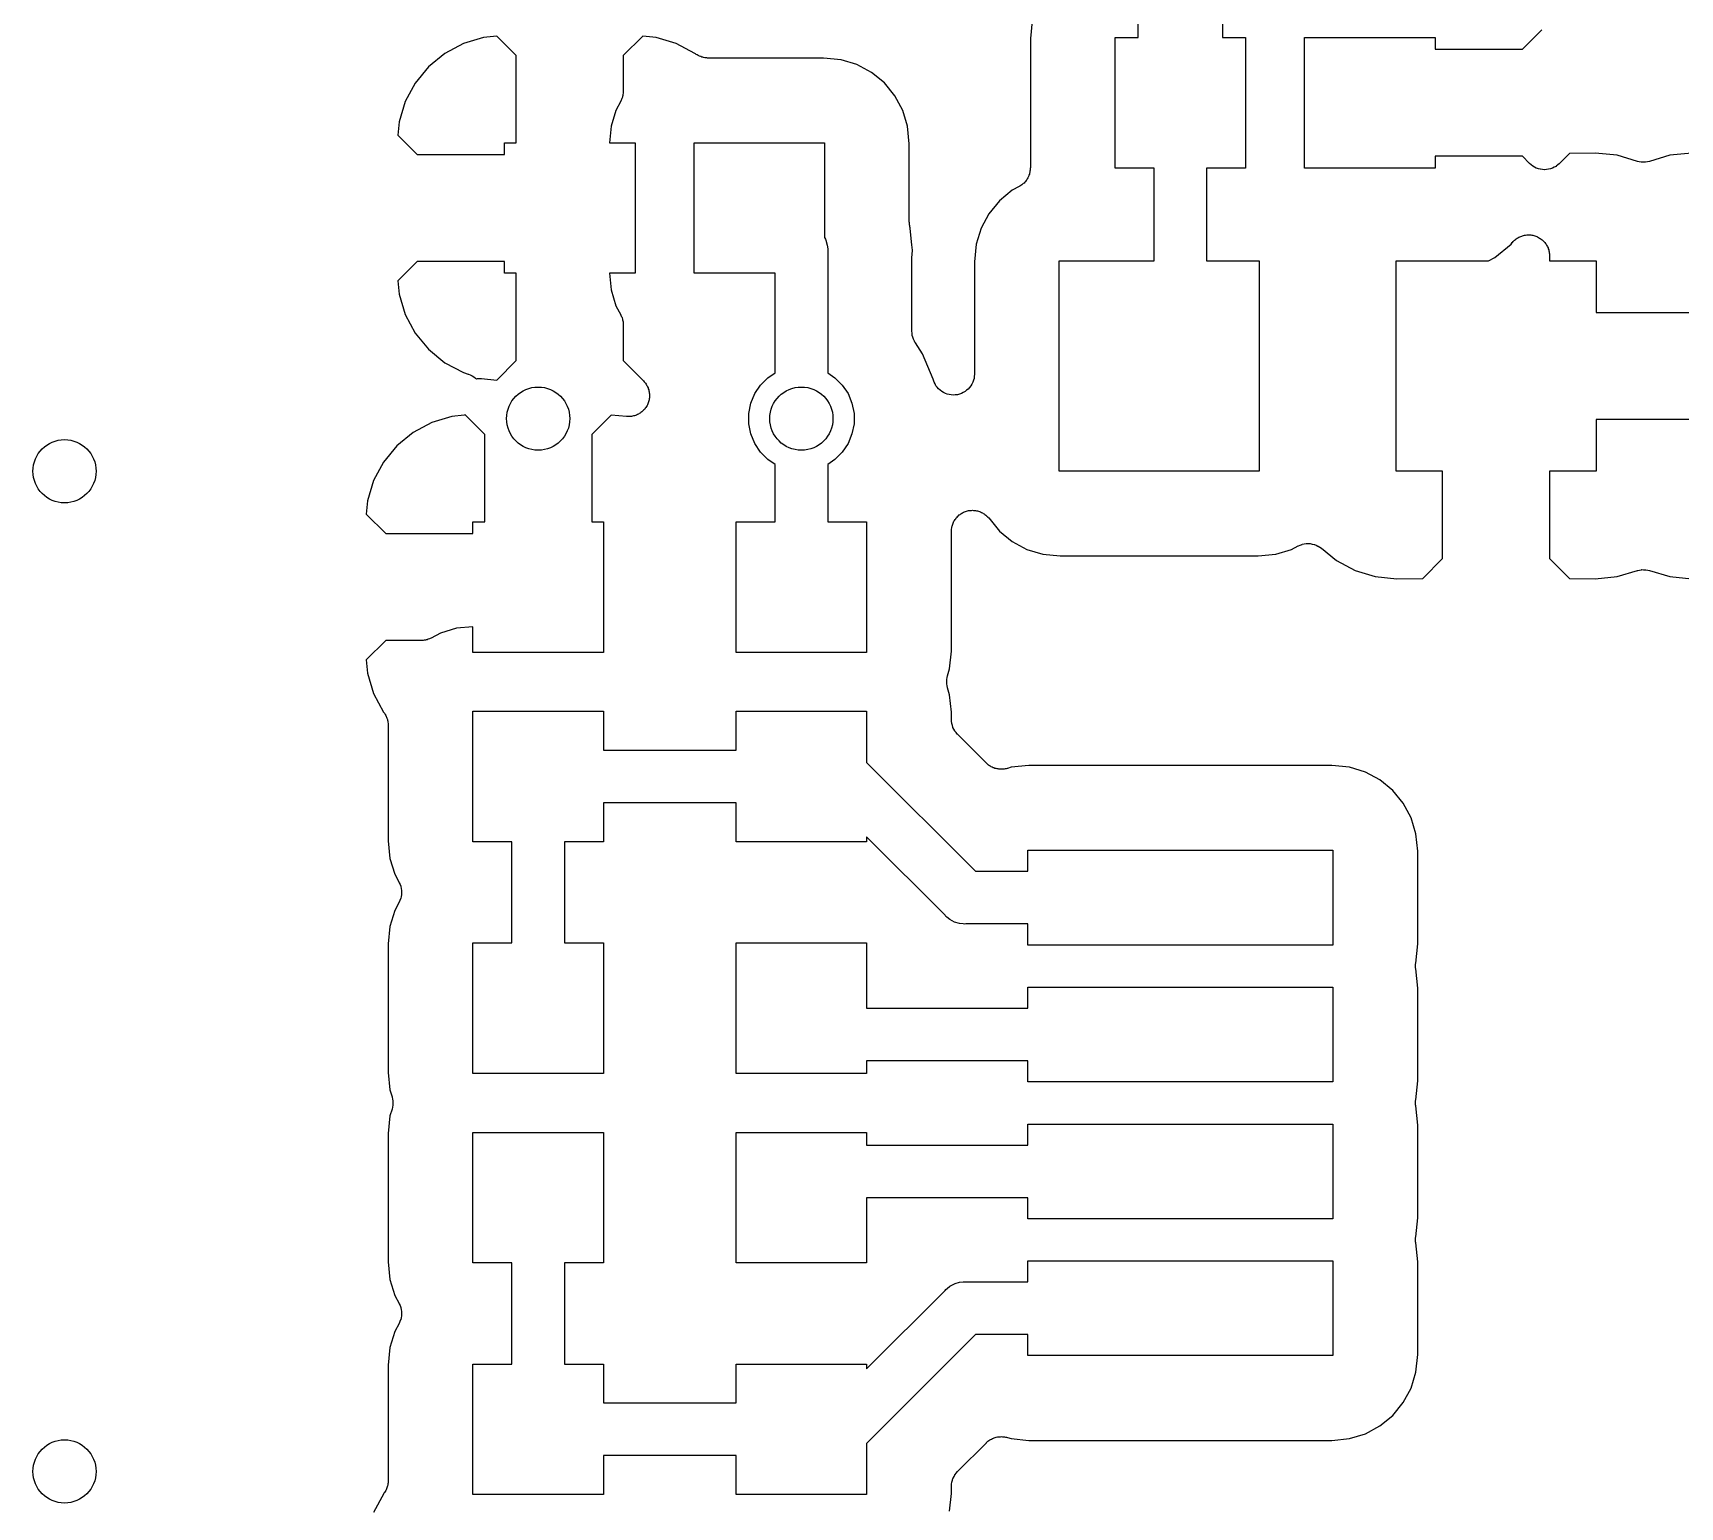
# Model space of a CAD drawing. Extents: x 4.8 to 7.88, y -6.14 to -3.94.
# Drawn here: x 5.7815 to 6.0895, y -5.8137 to -5.5381 of the extents above; entities that cross this region are included whole.
import ezdxf

# ---------------------------------------------------------------- set-up
doc = ezdxf.new("R2010")
doc.units = 0
doc.header["$MEASUREMENT"] = 0
doc.layers.add('BLACK', color=7, linetype='CONTINUOUS')

msp = doc.modelspace()

# ---------------------------------------------------------------- linework, layer by layer
at = {"layer": 'BLACK', "linetype": 'CONTINUOUS'}
for p, q in [((5.98819, -5.53898), (5.98819, -5.52955)), ((6.00394, -5.52955), (6.00394, -5.53898)), ((5.96834, -5.53589), (5.96802, -5.53917)), ((6.06002, -5.54118), (6.06366, -5.53755)), ((5.86199, -5.54009), (5.85852, -5.54195)), ((5.86576, -5.53895), (5.86199, -5.54009)), ((5.86826, -5.53871), (5.86576, -5.53895)), ((5.87189, -5.54234), (5.86826, -5.53871)), ((5.89552, -5.53871), (5.89189, -5.54234)), ((5.89802, -5.53895), (5.89552, -5.53871)), ((5.90179, -5.54009), (5.89802, -5.53895)), ((5.9053, -5.54197), (5.90179, -5.54009)), ((5.96802, -5.53917), (5.96802, -5.56338)), ((5.98386, -5.56339), (5.98386, -5.53898)), ((5.98386, -5.53898), (5.98819, -5.53898)), ((6.00394, -5.53898), (6.00827, -5.53898)), ((6.00827, -5.53898), (6.00827, -5.56339)), ((6.01929, -5.56339), (6.01929, -5.53898)), ((6.01929, -5.53898), (6.0437, -5.53898)), ((6.0437, -5.53898), (6.0437, -5.54118)), ((6.0437, -5.54118), (6.06002, -5.54118)), ((5.85852, -5.54195), (5.85547, -5.54445)), ((5.87189, -5.55866), (5.87189, -5.54234)), ((5.89189, -5.54234), (5.89189, -5.54902)), ((5.90537, -5.54202), (5.9053, -5.54197)), ((5.9055, -5.54213), (5.90537, -5.54202)), ((5.90569, -5.54223), (5.9055, -5.54213)), ((5.90587, -5.54235), (5.90569, -5.54223)), ((5.90602, -5.54242), (5.90587, -5.54235)), ((5.90617, -5.5425), (5.90602, -5.54242)), ((5.90638, -5.54256), (5.90617, -5.5425)), ((5.90657, -5.54265), (5.90638, -5.54256)), ((5.90674, -5.54268), (5.90657, -5.54265)), ((5.90691, -5.54273), (5.90674, -5.54268)), ((5.90712, -5.54276), (5.90691, -5.54273)), ((5.90733, -5.5428), (5.90712, -5.54276)), ((5.9075, -5.5428), (5.90733, -5.5428)), ((5.90767, -5.54282), (5.9075, -5.5428)), ((5.90772, -5.54282), (5.90767, -5.54282)), ((5.92933, -5.54282), (5.90772, -5.54282)), ((5.93261, -5.54314), (5.92933, -5.54282)), ((5.93558, -5.54404), (5.93261, -5.54314)), ((5.93832, -5.5455), (5.93558, -5.54404)), ((5.85547, -5.54445), (5.85298, -5.5475)), ((5.94072, -5.54747), (5.93832, -5.5455)), ((5.85298, -5.5475), (5.85112, -5.55097)), ((5.89164, -5.55036), (5.89157, -5.55057)), ((5.89172, -5.55016), (5.89164, -5.55036)), ((5.89175, -5.55), (5.89172, -5.55016)), ((5.8918, -5.54984), (5.89175, -5.55)), ((5.89183, -5.54962), (5.8918, -5.54984)), ((5.89187, -5.54941), (5.89183, -5.54962)), ((5.89189, -5.54907), (5.89187, -5.54924)), ((5.89187, -5.54924), (5.89187, -5.54941)), ((5.89189, -5.54902), (5.89189, -5.54907)), ((5.94268, -5.54987), (5.94072, -5.54747)), ((5.94415, -5.55261), (5.94268, -5.54987)), ((5.85112, -5.55097), (5.84997, -5.55474)), ((5.8905, -5.55261), (5.8896, -5.55557)), ((5.89142, -5.55087), (5.8905, -5.55261)), ((5.89149, -5.55072), (5.89142, -5.55087)), ((5.89157, -5.55057), (5.89149, -5.55072)), ((5.94505, -5.55557), (5.94415, -5.55261)), ((5.84997, -5.55474), (5.84973, -5.55723)), ((5.8896, -5.55557), (5.88929, -5.55866)), ((5.94537, -5.55885), (5.94505, -5.55557)), ((5.84973, -5.55723), (5.85336, -5.56087)), ((5.86969, -5.56087), (5.86969, -5.55866)), ((5.86969, -5.55866), (5.87189, -5.55866)), ((5.88929, -5.55866), (5.89409, -5.55866)), ((5.89409, -5.55866), (5.89409, -5.58307)), ((5.90512, -5.58307), (5.90512, -5.55866)), ((5.90512, -5.55866), (5.92953, -5.55866)), ((5.92953, -5.55866), (5.92953, -5.5764)), ((5.94537, -5.57346), (5.94537, -5.55885)), ((5.85336, -5.56087), (5.86969, -5.56087)), ((6.06002, -5.56118), (6.0437, -5.56118)), ((6.0437, -5.56118), (6.0437, -5.56339)), ((6.06139, -5.56255), (6.06002, -5.56118)), ((6.06167, -5.56278), (6.06139, -5.56255)), ((6.06196, -5.56302), (6.06167, -5.56278)), ((6.06663, -5.56281), (6.06634, -5.56305)), ((6.06692, -5.56259), (6.06663, -5.56281)), ((6.06694, -5.56257), (6.06692, -5.56259)), ((6.06696, -5.56255), (6.06694, -5.56257)), ((6.06694, -5.56257), (6.06694, -5.56257)), ((6.06694, -5.56257), (6.06694, -5.56257)), ((6.06882, -5.56068), (6.06696, -5.56255)), ((6.07366, -5.5606), (6.06882, -5.56068)), ((6.07774, -5.561), (6.07366, -5.5606)), ((6.08153, -5.56215), (6.07774, -5.561)), ((6.08189, -5.56222), (6.08153, -5.56215)), ((6.08224, -5.56229), (6.08189, -5.56222)), ((6.08227, -5.56229), (6.08224, -5.56229)), ((6.08229, -5.5623), (6.08227, -5.56229)), ((6.08265, -5.5623), (6.08229, -5.5623)), ((6.08301, -5.5623), (6.08265, -5.5623)), ((6.08303, -5.5623), (6.08301, -5.5623)), ((6.08306, -5.5623), (6.08303, -5.5623)), ((6.08341, -5.56223), (6.08306, -5.5623)), ((6.08377, -5.56216), (6.08341, -5.56223)), ((6.08381, -5.56215), (6.08377, -5.56216)), ((6.08382, -5.56215), (6.08381, -5.56215)), ((6.08381, -5.56215), (6.08381, -5.56215)), ((6.08381, -5.56215), (6.08381, -5.56215)), ((6.08761, -5.561), (6.08382, -5.56215)), ((6.09169, -5.5606), (6.08761, -5.561)), ((5.96712, -5.56589), (5.96697, -5.56604)), ((5.96721, -5.56574), (5.96712, -5.56589)), ((5.96733, -5.56561), (5.96721, -5.56574)), ((5.96743, -5.56542), (5.96733, -5.56561)), ((5.96755, -5.56525), (5.96743, -5.56542)), ((5.96761, -5.56509), (5.96755, -5.56525)), ((5.9677, -5.56494), (5.96761, -5.56509)), ((5.96776, -5.56473), (5.9677, -5.56494)), ((5.96784, -5.56454), (5.96776, -5.56473)), ((5.96788, -5.56437), (5.96784, -5.56454)), ((5.96793, -5.5642), (5.96788, -5.56437)), ((5.96795, -5.56399), (5.96793, -5.5642)), ((5.96799, -5.56379), (5.96795, -5.56399)), ((5.968, -5.56361), (5.96799, -5.56379)), ((5.96801, -5.56344), (5.968, -5.56361)), ((5.96802, -5.56338), (5.96801, -5.56344)), ((5.99114, -5.56339), (5.98386, -5.56339)), ((5.99114, -5.58071), (5.99114, -5.56339)), ((6.00827, -5.56339), (6.00098, -5.56339)), ((6.00098, -5.56339), (6.00098, -5.58071)), ((6.0437, -5.56339), (6.01929, -5.56339)), ((6.06197, -5.56303), (6.06196, -5.56302)), ((6.06198, -5.56304), (6.06197, -5.56303)), ((6.06231, -5.56321), (6.06198, -5.56304)), ((6.06263, -5.56339), (6.06231, -5.56321)), ((6.06265, -5.56339), (6.06263, -5.56339)), ((6.06266, -5.5634), (6.06265, -5.56339)), ((6.06302, -5.56351), (6.06266, -5.5634)), ((6.06337, -5.56362), (6.06302, -5.56351)), ((6.06338, -5.56362), (6.06337, -5.56362)), ((6.0634, -5.56362), (6.06338, -5.56362)), ((6.06377, -5.56366), (6.0634, -5.56362)), ((6.06413, -5.5637), (6.06377, -5.56366)), ((6.06415, -5.5637), (6.06413, -5.5637)), ((6.06416, -5.5637), (6.06415, -5.5637)), ((6.06453, -5.56367), (6.06416, -5.5637)), ((6.0649, -5.56363), (6.06453, -5.56367)), ((6.06491, -5.56363), (6.0649, -5.56363)), ((6.06492, -5.56363), (6.06491, -5.56363)), ((6.06528, -5.56352), (6.06492, -5.56363)), ((6.06564, -5.56342), (6.06528, -5.56352)), ((6.06565, -5.56341), (6.06564, -5.56342)), ((6.06566, -5.56341), (6.06565, -5.56341)), ((6.06599, -5.56324), (6.06566, -5.56341)), ((6.06632, -5.56307), (6.06599, -5.56324)), ((6.06633, -5.56306), (6.06632, -5.56307)), ((6.06634, -5.56305), (6.06633, -5.56306)), ((5.96463, -5.56755), (5.96224, -5.56952)), ((5.96593, -5.56686), (5.96463, -5.56755)), ((5.96608, -5.56676), (5.96593, -5.56686)), ((5.96623, -5.56668), (5.96608, -5.56676)), ((5.9664, -5.56655), (5.96623, -5.56668)), ((5.96657, -5.56643), (5.9664, -5.56655)), ((5.9667, -5.56631), (5.96657, -5.56643)), ((5.96683, -5.5662), (5.9667, -5.56631)), ((5.96697, -5.56604), (5.96683, -5.5662)), ((5.96027, -5.57192), (5.95881, -5.57465)), ((5.96224, -5.56952), (5.96027, -5.57192)), ((5.94539, -5.57362), (5.94537, -5.57346)), ((5.94539, -5.57379), (5.94539, -5.57362)), ((5.94542, -5.57401), (5.94539, -5.57379)), ((5.94545, -5.57422), (5.94542, -5.57401)), ((5.94549, -5.57438), (5.94545, -5.57422)), ((5.94552, -5.57455), (5.94549, -5.57438)), ((5.94554, -5.5746), (5.94552, -5.57455)), ((5.94557, -5.57469), (5.94554, -5.5746)), ((5.94587, -5.57775), (5.94557, -5.57469)), ((5.95881, -5.57465), (5.95791, -5.57762)), ((5.92953, -5.5764), (5.92969, -5.5767)), ((5.92969, -5.5767), (5.92977, -5.57685)), ((5.92977, -5.57685), (5.93005, -5.57778)), ((5.93005, -5.57778), (5.93012, -5.5785)), ((5.94587, -5.57776), (5.94587, -5.57775)), ((5.94597, -5.57874), (5.94587, -5.57776)), ((5.95791, -5.57762), (5.95758, -5.5809)), ((6.05487, -5.5801), (6.05791, -5.5776)), ((6.05791, -5.5776), (6.05814, -5.57732)), ((6.05814, -5.57732), (6.05817, -5.57728)), ((6.05817, -5.57728), (6.05831, -5.57715)), ((6.05831, -5.57715), (6.05843, -5.57701)), ((6.05843, -5.57701), (6.05858, -5.57688)), ((6.05858, -5.57688), (6.05872, -5.57674)), ((6.05872, -5.57674), (6.05888, -5.57664)), ((6.05888, -5.57664), (6.05903, -5.57652)), ((6.05903, -5.57652), (6.0592, -5.57643)), ((6.0592, -5.57643), (6.05937, -5.57632)), ((6.05937, -5.57632), (6.05954, -5.57625)), ((6.05954, -5.57625), (6.05971, -5.57617)), ((6.05971, -5.57617), (6.0599, -5.57611)), ((6.0599, -5.57611), (6.06008, -5.57604)), ((6.06008, -5.57604), (6.06026, -5.576)), ((6.06026, -5.576), (6.06044, -5.57595)), ((6.06044, -5.57595), (6.06064, -5.57593)), ((6.06064, -5.57593), (6.06084, -5.5759)), ((6.06084, -5.5759), (6.06102, -5.5759)), ((6.06102, -5.5759), (6.06121, -5.57588)), ((6.06121, -5.57588), (6.06141, -5.5759)), ((6.06141, -5.5759), (6.0616, -5.5759)), ((6.0616, -5.5759), (6.06179, -5.57594)), ((6.06179, -5.57594), (6.06197, -5.57596)), ((6.06197, -5.57596), (6.06216, -5.57602)), ((6.06216, -5.57602), (6.06236, -5.57606)), ((6.06236, -5.57606), (6.06253, -5.57613)), ((6.06253, -5.57613), (6.06271, -5.57619)), ((6.06271, -5.57619), (6.06288, -5.57628)), ((6.06288, -5.57628), (6.06306, -5.57636)), ((6.06306, -5.57636), (6.06322, -5.57647)), ((6.06322, -5.57647), (6.06338, -5.57655)), ((6.06338, -5.57655), (6.06354, -5.57668)), ((6.06354, -5.57668), (6.0637, -5.57679)), ((6.0637, -5.57679), (6.06383, -5.57693)), ((6.06383, -5.57693), (6.06397, -5.57704)), ((6.06397, -5.57704), (6.0641, -5.5772)), ((6.0641, -5.5772), (6.06424, -5.57734)), ((6.06424, -5.57734), (6.06434, -5.57749)), ((6.06434, -5.57749), (6.06446, -5.57764)), ((6.06446, -5.57764), (6.06455, -5.57781)), ((6.06455, -5.57781), (6.06466, -5.57798)), ((6.06466, -5.57798), (6.06473, -5.57815)), ((6.06473, -5.57815), (6.06482, -5.57832)), ((5.85336, -5.58087), (5.84973, -5.5845)), ((5.86969, -5.58087), (5.85336, -5.58087)), ((5.86969, -5.58307), (5.86969, -5.58087)), ((5.93012, -5.5785), (5.93012, -5.5785)), ((5.93012, -5.5785), (5.93014, -5.57874)), ((5.93014, -5.57874), (5.93012, -5.57898)), ((5.93012, -5.57898), (5.93012, -5.60169)), ((5.94587, -5.57989), (5.94589, -5.57973)), ((5.94587, -5.57995), (5.94587, -5.57989)), ((5.94587, -5.59391), (5.94587, -5.57995)), ((5.94589, -5.57956), (5.94597, -5.57874)), ((5.94589, -5.57973), (5.94589, -5.57956)), ((5.95758, -5.5809), (5.95758, -5.6019)), ((5.97343, -5.62008), (5.97343, -5.58071)), ((5.97343, -5.58071), (5.99114, -5.58071)), ((6.00098, -5.58071), (6.01083, -5.58071)), ((6.01083, -5.58071), (6.01083, -5.62008)), ((6.03642, -5.62008), (6.03642, -5.58071)), ((6.03642, -5.58071), (6.05372, -5.58071)), ((6.05372, -5.58071), (6.05487, -5.5801)), ((6.06482, -5.57832), (6.06488, -5.57851)), ((6.06488, -5.57851), (6.06495, -5.57869)), ((6.06495, -5.57869), (6.06499, -5.57887)), ((6.06499, -5.57887), (6.06504, -5.57905)), ((6.06504, -5.57905), (6.06506, -5.57925)), ((6.06506, -5.57925), (6.0651, -5.57945)), ((6.0651, -5.57945), (6.0651, -5.57963)), ((6.0651, -5.57963), (6.06512, -5.57982)), ((6.06512, -5.57982), (6.06512, -5.58071)), ((6.06512, -5.58071), (6.07382, -5.58071)), ((6.07382, -5.58071), (6.07382, -5.59039)), ((5.87189, -5.58307), (5.86969, -5.58307)), ((5.87189, -5.59939), (5.87189, -5.58307)), ((5.89409, -5.58307), (5.88929, -5.58307)), ((5.88929, -5.58307), (5.8896, -5.58616)), ((5.92028, -5.58307), (5.90512, -5.58307)), ((5.92028, -5.60169), (5.92028, -5.58307)), ((5.84973, -5.5845), (5.84997, -5.58699)), ((5.84997, -5.58699), (5.85112, -5.59076)), ((5.8896, -5.58616), (5.8905, -5.58913)), ((5.8905, -5.58913), (5.89142, -5.59086)), ((6.07382, -5.59039), (6.09154, -5.59039)), ((5.85112, -5.59076), (5.85298, -5.59424)), ((5.89142, -5.59086), (5.89145, -5.59091)), ((5.89145, -5.59091), (5.89151, -5.59107)), ((5.89151, -5.59107), (5.89159, -5.59122)), ((5.89159, -5.59122), (5.89166, -5.59142)), ((5.89166, -5.59142), (5.89173, -5.59162)), ((5.89173, -5.59162), (5.89177, -5.59179)), ((5.89177, -5.59179), (5.89181, -5.59195)), ((5.89181, -5.59195), (5.89184, -5.59217)), ((5.89184, -5.59217), (5.89188, -5.59238)), ((5.89188, -5.59238), (5.89187, -5.59255)), ((5.89187, -5.59255), (5.89189, -5.59272)), ((5.89189, -5.59272), (5.89189, -5.59939)), ((5.85298, -5.59424), (5.85547, -5.59728)), ((5.9459, -5.59427), (5.94587, -5.59391)), ((5.94593, -5.59463), (5.9459, -5.59427)), ((5.94594, -5.59466), (5.94593, -5.59463)), ((5.94594, -5.59468), (5.94594, -5.59466)), ((5.94605, -5.59503), (5.94594, -5.59468)), ((5.94615, -5.59537), (5.94605, -5.59503)), ((5.94616, -5.59539), (5.94615, -5.59537)), ((5.94616, -5.59541), (5.94616, -5.59539)), ((5.94633, -5.59573), (5.94616, -5.59541)), ((5.9465, -5.59606), (5.94633, -5.59573)), ((5.94652, -5.59609), (5.9465, -5.59606)), ((5.94653, -5.5961), (5.94652, -5.59609)), ((5.94652, -5.59609), (5.94652, -5.59609)), ((5.94652, -5.59609), (5.94652, -5.59609)), ((5.94787, -5.59811), (5.94653, -5.5961)), ((5.85547, -5.59728), (5.85852, -5.59978)), ((5.85852, -5.59978), (5.86199, -5.60164)), ((5.86826, -5.60303), (5.87189, -5.59939)), ((5.89189, -5.59939), (5.89565, -5.60315)), ((5.94984, -5.60287), (5.94787, -5.59811)), ((5.86199, -5.60164), (5.86288, -5.60191)), ((5.86288, -5.60191), (5.86293, -5.60192)), ((5.86293, -5.60192), (5.86293, -5.60192)), ((5.86293, -5.60192), (5.86293, -5.60192)), ((5.86293, -5.60192), (5.86294, -5.60192)), ((5.86294, -5.60192), (5.86328, -5.60207)), ((5.86328, -5.60207), (5.86364, -5.60222)), ((5.86364, -5.60222), (5.86364, -5.60223)), ((5.86364, -5.60223), (5.86364, -5.60223)), ((5.86364, -5.60223), (5.86397, -5.60245)), ((5.86397, -5.60245), (5.86427, -5.60266)), ((5.86427, -5.60266), (5.86427, -5.60266)), ((5.86427, -5.60266), (5.86428, -5.60266)), ((5.86428, -5.60266), (5.8644, -5.60279)), ((5.8644, -5.60279), (5.86444, -5.60278)), ((5.86444, -5.60278), (5.86463, -5.60274)), ((5.86463, -5.60274), (5.86483, -5.60274)), ((5.86483, -5.60274), (5.86502, -5.60273)), ((5.86502, -5.60273), (5.86521, -5.60275)), ((5.86521, -5.60275), (5.8654, -5.60275)), ((5.8654, -5.60275), (5.86826, -5.60303)), ((5.91755, -5.60396), (5.91892, -5.60259)), ((5.91892, -5.60259), (5.92028, -5.60169)), ((5.93012, -5.60169), (5.93147, -5.60259)), ((5.93147, -5.60259), (5.93284, -5.60396)), ((5.94989, -5.60302), (5.94984, -5.60287)), ((5.9575, -5.60272), (5.95738, -5.60307)), ((5.95754, -5.6023), (5.9575, -5.60272)), ((5.9575, -5.60272), (5.9575, -5.60272)), ((5.9575, -5.60272), (5.9575, -5.60272)), ((5.95758, -5.60196), (5.95754, -5.6023)), ((5.95758, -5.6019), (5.95758, -5.60195)), ((5.95758, -5.60195), (5.95758, -5.60195)), ((5.95758, -5.60195), (5.95758, -5.60195)), ((5.95758, -5.60195), (5.95758, -5.60196)), ((5.89565, -5.60315), (5.89569, -5.60319)), ((5.89569, -5.60319), (5.8958, -5.60334)), ((5.8958, -5.60334), (5.89593, -5.60347)), ((5.89593, -5.60347), (5.89604, -5.60364)), ((5.89604, -5.60364), (5.89617, -5.60379)), ((5.89617, -5.60379), (5.89625, -5.60396)), ((5.89625, -5.60396), (5.89635, -5.60411)), ((5.89635, -5.60411), (5.89643, -5.6043)), ((5.89643, -5.6043), (5.89652, -5.60447)), ((5.89652, -5.60447), (5.89657, -5.60465)), ((5.89657, -5.60465), (5.89664, -5.60483)), ((5.89664, -5.60483), (5.89668, -5.60502)), ((5.89668, -5.60502), (5.89673, -5.60521)), ((5.89673, -5.60521), (5.89675, -5.6054)), ((5.89675, -5.6054), (5.89679, -5.60558)), ((5.89679, -5.60558), (5.89678, -5.60578)), ((5.89678, -5.60578), (5.8968, -5.60598)), ((5.91573, -5.60737), (5.91647, -5.60557)), ((5.91647, -5.60557), (5.91755, -5.60396)), ((5.93284, -5.60396), (5.93392, -5.60557)), ((5.93392, -5.60557), (5.93466, -5.60737)), ((5.95, -5.6034), (5.94989, -5.60302)), ((5.95001, -5.6034), (5.95, -5.6034)), ((5.9502, -5.60376), (5.95001, -5.6034)), ((5.95001, -5.6034), (5.95001, -5.6034)), ((5.95037, -5.60408), (5.9502, -5.60376)), ((5.95062, -5.60439), (5.95037, -5.60408)), ((5.95037, -5.60408), (5.95037, -5.60408)), ((5.95037, -5.60408), (5.95037, -5.60408)), ((5.95085, -5.60468), (5.95062, -5.60439)), ((5.95114, -5.60491), (5.95085, -5.60468)), ((5.95085, -5.60468), (5.95085, -5.60468)), ((5.95085, -5.60468), (5.95085, -5.60468)), ((5.95144, -5.60516), (5.95114, -5.60491)), ((5.95145, -5.60517), (5.95144, -5.60516)), ((5.95175, -5.60533), (5.95145, -5.60517)), ((5.95145, -5.60517), (5.95145, -5.60517)), ((5.95212, -5.60553), (5.95175, -5.60533)), ((5.95247, -5.60564), (5.95212, -5.60553)), ((5.95212, -5.60553), (5.95212, -5.60553)), ((5.95212, -5.60553), (5.95212, -5.60553)), ((5.95285, -5.60576), (5.95247, -5.60564)), ((5.95286, -5.60576), (5.95285, -5.60576)), ((5.95321, -5.6058), (5.95286, -5.60576)), ((5.95286, -5.60576), (5.95286, -5.60576)), ((5.95362, -5.60584), (5.95321, -5.6058)), ((5.95398, -5.60581), (5.95362, -5.60584)), ((5.95362, -5.60584), (5.95362, -5.60584)), ((5.95362, -5.60584), (5.95362, -5.60584)), ((5.95438, -5.60577), (5.95398, -5.60581)), ((5.95439, -5.60577), (5.95438, -5.60577)), ((5.95438, -5.60577), (5.95438, -5.60577)), ((5.95474, -5.60566), (5.95439, -5.60577)), ((5.95512, -5.60555), (5.95474, -5.60566)), ((5.95545, -5.60538), (5.95512, -5.60555)), ((5.95512, -5.60555), (5.95512, -5.60555)), ((5.95512, -5.60555), (5.95512, -5.60555)), ((5.9558, -5.6052), (5.95545, -5.60538)), ((5.9561, -5.60495), (5.9558, -5.60519)), ((5.9558, -5.60519), (5.9558, -5.60519)), ((5.9558, -5.60519), (5.9558, -5.6052)), ((5.9564, -5.60471), (5.9561, -5.60495)), ((5.95664, -5.60443), (5.9564, -5.60471)), ((5.9564, -5.60471), (5.9564, -5.60471)), ((5.9564, -5.60471), (5.9564, -5.60471)), ((5.95689, -5.60413), (5.95664, -5.60443)), ((5.9569, -5.60412), (5.95689, -5.60412)), ((5.95689, -5.60412), (5.95689, -5.60413)), ((5.95708, -5.60379), (5.9569, -5.60412)), ((5.95726, -5.60345), (5.95708, -5.60379)), ((5.95738, -5.60307), (5.95726, -5.60345)), ((5.95726, -5.60345), (5.95726, -5.60345)), ((5.95726, -5.60345), (5.95726, -5.60345)), ((5.89535, -5.60899), (5.89519, -5.6091)), ((5.89548, -5.60886), (5.89535, -5.60899)), ((5.89563, -5.60874), (5.89548, -5.60886)), ((5.89576, -5.60859), (5.89563, -5.60874)), ((5.8959, -5.60845), (5.89576, -5.60859)), ((5.896, -5.60829), (5.8959, -5.60845)), ((5.89612, -5.60815), (5.896, -5.60829)), ((5.89622, -5.60797), (5.89612, -5.60815)), ((5.89633, -5.60781), (5.89622, -5.60797)), ((5.8964, -5.60764), (5.89633, -5.60781)), ((5.89649, -5.60747), (5.8964, -5.60764)), ((5.89655, -5.60728), (5.89649, -5.60747)), ((5.89662, -5.6071), (5.89655, -5.60728)), ((5.89666, -5.60692), (5.89662, -5.6071)), ((5.89672, -5.60674), (5.89666, -5.60692)), ((5.89674, -5.60654), (5.89672, -5.60674)), ((5.89678, -5.60635), (5.89674, -5.60654)), ((5.8968, -5.60598), (5.89678, -5.60616)), ((5.89678, -5.60616), (5.89678, -5.60635)), ((5.91535, -5.60927), (5.91573, -5.60737)), ((5.93466, -5.60737), (5.93504, -5.60927)), ((5.85609, -5.61096), (5.85261, -5.61282)), ((5.85986, -5.60982), (5.85609, -5.61096)), ((5.86213, -5.60959), (5.85986, -5.60982)), ((5.86233, -5.60955), (5.86213, -5.60959)), ((5.86598, -5.61321), (5.86233, -5.60955)), ((5.88962, -5.60957), (5.88598, -5.61321)), ((5.89248, -5.60985), (5.88962, -5.60957)), ((5.89267, -5.60985), (5.89248, -5.60985)), ((5.89285, -5.60987), (5.89267, -5.60985)), ((5.89305, -5.60985), (5.89285, -5.60987)), ((5.89325, -5.60985), (5.89305, -5.60985)), ((5.89343, -5.60982), (5.89325, -5.60985)), ((5.89362, -5.6098), (5.89343, -5.60982)), ((5.89381, -5.60974), (5.89362, -5.6098)), ((5.894, -5.6097), (5.89381, -5.60974)), ((5.89417, -5.60963), (5.894, -5.6097)), ((5.89435, -5.60958), (5.89417, -5.60963)), ((5.89453, -5.60949), (5.89435, -5.60958)), ((5.89471, -5.60941), (5.89453, -5.60949)), ((5.89487, -5.60931), (5.89471, -5.60941)), ((5.89503, -5.60922), (5.89487, -5.60931)), ((5.89519, -5.6091), (5.89503, -5.60922)), ((5.91535, -5.61121), (5.91535, -5.60927)), ((5.91573, -5.61311), (5.91535, -5.61121)), ((5.93504, -5.61121), (5.93466, -5.61311)), ((5.93504, -5.60927), (5.93504, -5.61121)), ((6.09154, -5.61039), (6.07382, -5.61039)), ((6.07382, -5.61039), (6.07382, -5.62008)), ((5.85261, -5.61282), (5.84957, -5.61532)), ((5.86598, -5.62953), (5.86598, -5.61321)), ((5.88598, -5.61321), (5.88598, -5.62953)), ((5.91647, -5.6149), (5.91573, -5.61311)), ((5.91755, -5.61651), (5.91647, -5.6149)), ((5.93392, -5.6149), (5.93284, -5.61651)), ((5.93466, -5.61311), (5.93392, -5.6149)), ((5.84957, -5.61532), (5.84707, -5.61836)), ((5.91892, -5.61788), (5.91755, -5.61651)), ((5.92028, -5.61879), (5.91892, -5.61788)), ((5.93147, -5.61788), (5.93012, -5.61879)), ((5.93284, -5.61651), (5.93147, -5.61788)), ((5.84707, -5.61836), (5.84521, -5.62184)), ((5.92028, -5.62953), (5.92028, -5.61879)), ((5.93012, -5.61879), (5.93012, -5.62953)), ((6.01083, -5.62008), (5.97343, -5.62008)), ((6.04512, -5.62008), (6.03642, -5.62008)), ((6.04512, -5.6364), (6.04512, -5.62008)), ((6.07382, -5.62008), (6.06512, -5.62008)), ((6.06512, -5.62008), (6.06512, -5.6364)), ((5.84521, -5.62184), (5.84407, -5.62561)), ((5.84407, -5.62561), (5.84382, -5.6281)), ((5.95606, -5.62754), (5.95625, -5.6275)), ((5.95625, -5.6275), (5.95644, -5.62745)), ((5.95644, -5.62745), (5.95663, -5.62743)), ((5.95663, -5.62743), (5.95681, -5.6274)), ((5.95681, -5.6274), (5.95701, -5.6274)), ((5.95701, -5.6274), (5.95721, -5.62738)), ((5.95721, -5.62738), (5.9574, -5.6274)), ((5.9574, -5.6274), (5.95758, -5.6274)), ((5.95758, -5.6274), (5.95778, -5.62744)), ((5.95778, -5.62744), (5.95797, -5.62746)), ((5.95797, -5.62746), (5.95815, -5.62751)), ((5.95815, -5.62751), (5.95833, -5.62755)), ((5.84382, -5.6281), (5.84746, -5.63173)), ((5.86378, -5.63173), (5.86378, -5.62953)), ((5.86378, -5.62953), (5.86598, -5.62953)), ((5.88598, -5.62953), (5.88819, -5.62953)), ((5.88819, -5.62953), (5.88819, -5.65394)), ((5.91299, -5.65394), (5.91299, -5.62953)), ((5.91299, -5.62953), (5.92028, -5.62953)), ((5.93012, -5.62953), (5.9374, -5.62953)), ((5.9374, -5.62953), (5.9374, -5.65394)), ((5.95331, -5.63069), (5.95333, -5.6305)), ((5.95333, -5.6305), (5.95339, -5.63032)), ((5.95339, -5.63032), (5.95343, -5.63014)), ((5.95343, -5.63014), (5.9535, -5.62995)), ((5.9535, -5.62995), (5.95356, -5.62976)), ((5.95356, -5.62976), (5.95365, -5.6296)), ((5.95365, -5.6296), (5.95373, -5.62943)), ((5.95373, -5.62943), (5.95384, -5.62927)), ((5.95384, -5.62927), (5.95393, -5.62909)), ((5.95393, -5.62909), (5.95405, -5.62895)), ((5.95405, -5.62895), (5.95416, -5.62879)), ((5.95416, -5.62879), (5.9543, -5.62865)), ((5.9543, -5.62865), (5.95443, -5.6285)), ((5.95443, -5.6285), (5.95457, -5.62839)), ((5.95457, -5.62839), (5.95471, -5.62826)), ((5.95471, -5.62826), (5.95487, -5.62815)), ((5.95487, -5.62815), (5.95503, -5.62802)), ((5.95503, -5.62802), (5.95519, -5.62794)), ((5.95519, -5.62794), (5.95535, -5.62783)), ((5.95535, -5.62783), (5.95553, -5.62776)), ((5.95553, -5.62776), (5.95571, -5.62767)), ((5.95571, -5.62767), (5.95589, -5.62761)), ((5.95589, -5.62761), (5.95606, -5.62754)), ((5.95833, -5.62755), (5.95852, -5.62763)), ((5.95852, -5.62763), (5.95871, -5.62769)), ((5.95871, -5.62769), (5.95887, -5.62778)), ((5.95887, -5.62778), (5.95904, -5.62785)), ((5.95904, -5.62785), (5.95921, -5.62796)), ((5.95921, -5.62796), (5.95938, -5.62805)), ((5.95938, -5.62805), (5.95953, -5.62817)), ((5.95953, -5.62817), (5.95968, -5.62827)), ((5.95968, -5.62827), (5.95982, -5.62842)), ((5.95982, -5.62842), (5.95998, -5.62854)), ((5.95998, -5.62854), (5.96009, -5.62869)), ((5.96009, -5.62869), (5.96023, -5.62882)), ((5.96023, -5.62882), (5.96224, -5.63127)), ((5.84746, -5.63173), (5.86378, -5.63173)), ((5.95324, -5.63132), (5.95325, -5.63126)), ((5.95324, -5.65374), (5.95324, -5.63132)), ((5.95325, -5.63126), (5.95327, -5.63108)), ((5.95327, -5.63089), (5.95331, -5.63069)), ((5.95327, -5.63108), (5.95327, -5.63089)), ((5.96224, -5.63127), (5.96463, -5.63324)), ((5.96463, -5.63324), (5.96737, -5.6347)), ((6.01885, -5.63374), (6.01921, -5.63368)), ((6.01921, -5.63368), (6.01957, -5.63361)), ((6.01957, -5.63361), (6.01959, -5.63361)), ((6.01959, -5.63361), (6.01961, -5.6336)), ((6.01961, -5.6336), (6.01998, -5.63361)), ((6.01998, -5.63361), (6.02034, -5.63361)), ((6.02034, -5.63361), (6.02036, -5.63361)), ((6.02036, -5.63361), (6.02037, -5.63361)), ((6.02037, -5.63361), (6.02073, -5.63369)), ((6.02073, -5.63369), (6.02109, -5.63376)), ((5.96737, -5.6347), (5.97034, -5.6356)), ((5.97034, -5.6356), (5.97362, -5.63592)), ((5.97362, -5.63592), (6.01063, -5.63592)), ((6.01063, -5.63592), (6.01391, -5.6356)), ((6.01391, -5.6356), (6.01688, -5.6347)), ((6.01688, -5.6347), (6.01809, -5.63405)), ((6.01809, -5.63405), (6.01811, -5.63404)), ((6.01811, -5.63404), (6.01814, -5.63403)), ((6.01811, -5.63404), (6.01811, -5.63404)), ((6.01811, -5.63404), (6.01811, -5.63404)), ((6.01814, -5.63403), (6.01848, -5.63389)), ((6.01848, -5.63389), (6.01882, -5.63375)), ((6.01882, -5.63375), (6.01884, -5.63375)), ((6.01884, -5.63375), (6.01885, -5.63374)), ((6.02109, -5.63376), (6.02111, -5.63377)), ((6.02111, -5.63377), (6.02113, -5.63377)), ((6.02113, -5.63377), (6.02146, -5.63391)), ((6.02146, -5.63391), (6.0218, -5.63406)), ((6.0218, -5.63406), (6.02182, -5.63406)), ((6.02182, -5.63406), (6.02183, -5.63407)), ((6.02183, -5.63407), (6.02213, -5.63428)), ((6.02213, -5.63428), (6.02244, -5.63448)), ((6.02244, -5.63448), (6.02525, -5.63679)), ((6.04141, -5.64011), (6.04512, -5.6364)), ((6.06512, -5.6364), (6.06882, -5.64011)), ((6.02525, -5.63679), (6.02873, -5.63865)), ((6.02873, -5.63865), (6.0325, -5.63979)), ((6.0325, -5.63979), (6.03658, -5.64019)), ((6.07366, -5.64019), (6.07774, -5.63979)), ((6.07774, -5.63979), (6.08153, -5.63864)), ((6.08153, -5.63864), (6.08154, -5.63864)), ((6.08154, -5.63864), (6.08159, -5.63862)), ((6.08154, -5.63864), (6.08154, -5.63864)), ((6.08154, -5.63864), (6.08154, -5.63864)), ((6.08159, -5.63862), (6.08194, -5.63856)), ((6.08194, -5.63856), (6.0823, -5.63849)), ((6.0823, -5.63849), (6.08232, -5.63849)), ((6.08232, -5.63849), (6.08234, -5.63848)), ((6.08234, -5.63848), (6.0827, -5.63849)), ((6.0827, -5.63849), (6.08307, -5.63849)), ((6.08307, -5.63849), (6.08309, -5.63849)), ((6.08309, -5.63849), (6.08311, -5.63849)), ((6.08311, -5.63849), (6.08347, -5.63857)), ((6.08347, -5.63857), (6.08382, -5.63864)), ((6.08382, -5.63864), (6.08761, -5.63979)), ((6.08761, -5.63979), (6.09169, -5.64019)), ((6.03658, -5.64019), (6.04141, -5.64011)), ((6.06882, -5.64011), (6.07366, -5.64019)), ((5.84746, -5.65173), (5.84382, -5.65537)), ((5.85413, -5.65173), (5.84746, -5.65173)), ((5.8543, -5.65172), (5.85413, -5.65173)), ((5.85447, -5.65172), (5.8543, -5.65172)), ((5.85468, -5.65168), (5.85447, -5.65172)), ((5.8549, -5.65166), (5.85468, -5.65168)), ((5.85506, -5.65161), (5.8549, -5.65166)), ((5.85523, -5.65158), (5.85506, -5.65161)), ((5.85543, -5.6515), (5.85523, -5.65158)), ((5.85563, -5.65144), (5.85543, -5.6515)), ((5.85578, -5.65136), (5.85563, -5.65144)), ((5.85594, -5.65129), (5.85578, -5.65136)), ((5.85599, -5.65127), (5.85594, -5.65129)), ((5.85772, -5.65034), (5.85599, -5.65127)), ((5.86069, -5.64944), (5.85772, -5.65034)), ((5.86378, -5.64914), (5.86069, -5.64944)), ((5.86378, -5.65394), (5.86378, -5.64914)), ((5.88819, -5.65394), (5.86378, -5.65394)), ((5.9374, -5.65394), (5.91299, -5.65394)), ((5.95292, -5.65702), (5.95324, -5.65374)), ((5.84382, -5.65537), (5.84407, -5.65786)), ((5.84407, -5.65786), (5.84521, -5.66163)), ((5.95246, -5.65866), (5.95253, -5.65831)), ((5.95253, -5.65831), (5.95292, -5.65702)), ((5.95238, -5.65906), (5.95239, -5.65904)), ((5.95238, -5.65942), (5.95238, -5.65906)), ((5.95238, -5.65978), (5.95238, -5.65942)), ((5.95238, -5.65981), (5.95238, -5.65978)), ((5.95238, -5.65983), (5.95238, -5.65981)), ((5.95245, -5.66018), (5.95238, -5.65983)), ((5.95239, -5.65902), (5.95246, -5.65866)), ((5.95239, -5.65904), (5.95239, -5.65902)), ((5.95252, -5.66054), (5.95245, -5.66018)), ((5.95253, -5.66058), (5.95252, -5.66054)), ((5.95253, -5.66059), (5.95253, -5.66058)), ((5.95253, -5.66058), (5.95253, -5.66058)), ((5.95253, -5.66058), (5.95253, -5.66058)), ((5.95292, -5.66187), (5.95253, -5.66059)), ((5.84521, -5.66163), (5.84707, -5.6651)), ((5.95324, -5.66515), (5.95292, -5.66187)), ((5.84707, -5.6651), (5.84708, -5.66511)), ((5.84708, -5.66511), (5.84717, -5.66526)), ((5.84717, -5.66526), (5.84728, -5.66539)), ((5.84728, -5.66539), (5.84738, -5.66558)), ((5.84738, -5.66558), (5.8475, -5.66576)), ((5.8475, -5.66576), (5.84756, -5.66592)), ((5.84756, -5.66592), (5.84764, -5.66607)), ((5.84764, -5.66607), (5.8477, -5.66627)), ((5.8477, -5.66627), (5.84778, -5.66647)), ((5.84778, -5.66647), (5.84781, -5.66664)), ((5.84781, -5.66664), (5.84786, -5.6668)), ((5.84786, -5.6668), (5.84788, -5.66702)), ((5.84788, -5.66702), (5.84792, -5.66723)), ((5.84792, -5.66723), (5.84792, -5.6674)), ((5.84792, -5.6674), (5.84794, -5.66757)), ((5.84794, -5.66757), (5.84794, -5.68918)), ((5.86378, -5.68937), (5.86378, -5.66496)), ((5.86378, -5.66496), (5.88819, -5.66496)), ((5.88819, -5.66496), (5.88819, -5.67224)), ((5.91299, -5.67224), (5.91299, -5.66496)), ((5.91299, -5.66496), (5.9374, -5.66496)), ((5.9374, -5.66496), (5.9374, -5.67454)), ((5.95324, -5.66648), (5.95324, -5.66515)), ((5.95328, -5.66684), (5.95324, -5.66648)), ((5.95331, -5.6672), (5.95328, -5.66684)), ((5.95332, -5.66722), (5.95331, -5.6672)), ((5.95332, -5.66724), (5.95332, -5.66722)), ((5.95343, -5.66759), (5.95332, -5.66724)), ((5.95353, -5.66794), (5.95343, -5.66759)), ((5.95354, -5.66796), (5.95353, -5.66794)), ((5.95354, -5.66798), (5.95354, -5.66796)), ((5.95371, -5.6683), (5.95354, -5.66798)), ((5.95388, -5.66862), (5.95371, -5.6683)), ((5.95389, -5.66864), (5.95388, -5.66862)), ((5.9539, -5.66866), (5.95389, -5.66864)), ((5.95413, -5.66894), (5.9539, -5.66866)), ((5.95436, -5.66922), (5.95413, -5.66894)), ((5.95439, -5.66925), (5.95436, -5.66922)), ((5.9544, -5.66926), (5.95439, -5.66925)), ((5.95439, -5.66925), (5.95439, -5.66925)), ((5.95439, -5.66925), (5.95439, -5.66925)), ((5.95979, -5.67466), (5.9544, -5.66926)), ((5.88819, -5.67224), (5.91299, -5.67224)), ((5.9374, -5.67454), (5.95775, -5.69488)), ((5.95993, -5.67477), (5.95979, -5.67466)), ((5.96005, -5.67489), (5.95993, -5.67477)), ((5.96022, -5.67501), (5.96005, -5.67489)), ((5.96039, -5.67514), (5.96022, -5.67501)), ((5.96054, -5.67523), (5.96039, -5.67514)), ((5.96069, -5.67533), (5.96054, -5.67523)), ((5.96088, -5.67541), (5.96069, -5.67533)), ((5.96106, -5.67551), (5.96088, -5.67541)), ((5.96123, -5.67556), (5.96106, -5.67551)), ((5.96139, -5.67563), (5.96123, -5.67556)), ((5.9616, -5.67567), (5.96139, -5.67563)), ((5.9618, -5.67573), (5.9616, -5.67567)), ((5.96197, -5.67575), (5.9618, -5.67573)), ((5.96214, -5.67579), (5.96197, -5.67575)), ((5.96235, -5.67579), (5.96214, -5.67579)), ((5.96256, -5.67581), (5.96235, -5.67579)), ((5.96274, -5.67579), (5.96256, -5.67581)), ((5.96291, -5.6758), (5.96274, -5.67579)), ((5.96312, -5.67576), (5.96291, -5.6758)), ((5.96333, -5.67574), (5.96312, -5.67576)), ((5.9635, -5.67569), (5.96333, -5.67574)), ((5.96367, -5.67566), (5.9635, -5.67569)), ((5.96372, -5.67564), (5.96367, -5.67566)), ((5.96443, -5.67542), (5.96372, -5.67564)), ((5.96771, -5.6751), (5.96443, -5.67542)), ((6.02441, -5.6751), (5.96771, -5.6751)), ((6.02769, -5.67542), (6.02441, -5.6751)), ((6.03066, -5.67633), (6.02769, -5.67542)), ((6.0334, -5.67779), (6.03066, -5.67633)), ((6.0358, -5.67976), (6.0334, -5.67779)), ((6.03776, -5.68215), (6.0358, -5.67976)), ((5.91299, -5.68209), (5.88819, -5.68209)), ((5.88819, -5.68209), (5.88819, -5.68937)), ((5.91299, -5.68937), (5.91299, -5.68209)), ((6.03923, -5.68489), (6.03776, -5.68215)), ((6.04013, -5.68786), (6.03923, -5.68489)), ((5.95206, -5.70311), (5.9374, -5.68846)), ((5.9374, -5.68846), (5.9374, -5.68937)), ((6.04045, -5.69114), (6.04013, -5.68786)), ((5.84794, -5.68918), (5.84826, -5.69246)), ((5.87106, -5.68937), (5.86378, -5.68937)), ((5.87106, -5.70827), (5.87106, -5.68937)), ((5.88819, -5.68937), (5.88091, -5.68937)), ((5.88091, -5.68937), (5.88091, -5.70827)), ((5.9374, -5.68937), (5.91299, -5.68937)), ((5.96752, -5.69488), (5.96752, -5.69094)), ((5.96752, -5.69094), (6.02461, -5.69094)), ((6.02461, -5.69094), (6.02461, -5.70866)), ((6.04045, -5.70847), (6.04045, -5.69114)), ((5.84826, -5.69246), (5.84916, -5.69543)), ((5.95775, -5.69488), (5.96752, -5.69488)), ((5.84916, -5.69543), (5.84998, -5.69696)), ((5.84998, -5.69696), (5.84999, -5.69698)), ((5.84999, -5.69698), (5.84999, -5.69698)), ((5.84999, -5.69698), (5.84999, -5.69698)), ((5.84999, -5.69698), (5.85001, -5.69701)), ((5.85001, -5.69701), (5.85014, -5.69735)), ((5.85014, -5.69735), (5.85028, -5.69769)), ((5.85028, -5.69769), (5.85028, -5.69771)), ((5.85028, -5.69771), (5.85029, -5.69773)), ((5.85029, -5.69773), (5.85036, -5.69809)), ((5.85036, -5.69809), (5.85043, -5.69844)), ((5.84998, -5.70067), (5.84916, -5.70221)), ((5.85012, -5.70033), (5.84998, -5.70067)), ((5.85026, -5.7), (5.85012, -5.70033)), ((5.85027, -5.69998), (5.85026, -5.7)), ((5.85028, -5.69997), (5.85027, -5.69998)), ((5.85035, -5.6996), (5.85028, -5.69997)), ((5.85042, -5.69925), (5.85035, -5.6996)), ((5.85043, -5.69921), (5.85042, -5.69923)), ((5.85042, -5.69923), (5.85042, -5.69925)), ((5.85043, -5.69844), (5.85043, -5.69846)), ((5.85043, -5.69846), (5.85043, -5.69848)), ((5.85043, -5.69848), (5.85043, -5.69884)), ((5.85043, -5.69884), (5.85043, -5.69921)), ((5.84916, -5.70221), (5.84826, -5.70518)), ((5.95221, -5.7033), (5.95206, -5.70311)), ((5.9524, -5.70345), (5.95221, -5.7033)), ((5.95296, -5.70391), (5.9524, -5.70345)), ((5.95382, -5.70437), (5.95296, -5.70391)), ((5.95474, -5.70465), (5.95382, -5.70437)), ((5.84826, -5.70518), (5.84794, -5.70846)), ((5.95547, -5.70472), (5.95474, -5.70465)), ((5.95571, -5.70475), (5.95547, -5.70472)), ((5.95547, -5.70472), (5.95547, -5.70472)), ((5.95595, -5.70472), (5.95571, -5.70475)), ((5.96752, -5.70472), (5.95595, -5.70472)), ((5.96752, -5.70866), (5.96752, -5.70472)), ((5.84794, -5.70846), (5.84794, -5.73248)), ((5.86378, -5.73268), (5.86378, -5.70827)), ((5.86378, -5.70827), (5.87106, -5.70827)), ((5.88091, -5.70827), (5.88819, -5.70827)), ((5.88819, -5.70827), (5.88819, -5.73268)), ((5.91299, -5.73268), (5.91299, -5.70827)), ((5.91299, -5.70827), (5.9374, -5.70827)), ((5.9374, -5.70827), (5.9374, -5.72047)), ((6.02461, -5.70866), (5.96752, -5.70866)), ((6.0401, -5.71203), (6.04045, -5.70847)), ((6.04006, -5.71257), (6.04007, -5.71221)), ((6.04006, -5.71293), (6.04006, -5.71257)), ((6.04006, -5.71296), (6.04006, -5.71293)), ((6.04006, -5.71298), (6.04006, -5.71296)), ((6.0401, -5.71314), (6.04006, -5.71298)), ((6.04007, -5.71217), (6.0401, -5.71203)), ((6.04007, -5.71219), (6.04007, -5.71217)), ((6.04007, -5.71221), (6.04007, -5.71219)), ((6.04045, -5.71673), (6.0401, -5.71314)), ((5.96752, -5.72047), (5.96752, -5.71654)), ((5.96752, -5.71654), (6.02461, -5.71654)), ((6.02461, -5.71654), (6.02461, -5.73425)), ((6.04045, -5.73406), (6.04045, -5.71673)), ((5.9374, -5.72047), (5.96752, -5.72047)), ((5.96752, -5.73031), (5.9374, -5.73031)), ((5.9374, -5.73031), (5.9374, -5.73268)), ((5.96752, -5.73425), (5.96752, -5.73031)), ((5.84794, -5.73248), (5.84826, -5.73576)), ((5.88819, -5.73268), (5.86378, -5.73268)), ((5.9374, -5.73268), (5.91299, -5.73268)), ((6.02461, -5.73425), (5.96752, -5.73425)), ((6.0401, -5.73762), (6.04045, -5.73406)), ((5.84826, -5.73576), (5.84865, -5.73705)), ((5.84865, -5.73705), (5.84865, -5.73706)), ((5.84865, -5.73706), (5.84865, -5.73706)), ((5.84865, -5.73706), (5.84865, -5.73706)), ((5.84865, -5.73706), (5.84866, -5.7371)), ((5.84866, -5.7371), (5.84873, -5.73746)), ((5.84873, -5.73746), (5.8488, -5.73781)), ((5.8488, -5.73781), (5.8488, -5.73783)), ((5.8488, -5.73783), (5.8488, -5.73785)), ((5.8488, -5.73785), (5.8488, -5.73822)), ((5.8488, -5.73822), (5.8488, -5.73858)), ((6.04006, -5.73816), (6.04007, -5.7378)), ((6.04006, -5.73852), (6.04006, -5.73816)), ((6.04007, -5.73776), (6.0401, -5.73762)), ((6.04007, -5.73778), (6.04007, -5.73776)), ((6.04007, -5.7378), (6.04007, -5.73778)), ((5.84826, -5.74061), (5.84794, -5.74389)), ((5.84865, -5.73933), (5.84826, -5.74061)), ((5.84872, -5.73898), (5.84865, -5.73933)), ((5.84879, -5.73862), (5.84872, -5.73898)), ((5.8488, -5.73858), (5.84879, -5.7386)), ((5.84879, -5.7386), (5.84879, -5.73862)), ((6.04006, -5.73855), (6.04006, -5.73852)), ((6.04006, -5.73857), (6.04006, -5.73855)), ((6.0401, -5.73873), (6.04006, -5.73857)), ((6.04045, -5.74232), (6.0401, -5.73873)), ((5.84794, -5.74389), (5.84794, -5.76792)), ((5.86378, -5.76811), (5.86378, -5.7437)), ((5.86378, -5.7437), (5.88819, -5.7437)), ((5.88819, -5.7437), (5.88819, -5.76811)), ((5.91299, -5.76811), (5.91299, -5.7437)), ((5.91299, -5.7437), (5.9374, -5.7437)), ((5.9374, -5.7437), (5.9374, -5.74606)), ((5.96752, -5.74606), (5.96752, -5.74213)), ((5.96752, -5.74213), (6.02461, -5.74213)), ((6.02461, -5.74213), (6.02461, -5.75984)), ((6.04045, -5.75965), (6.04045, -5.74232)), ((5.9374, -5.74606), (5.96752, -5.74606)), ((5.96752, -5.75591), (5.9374, -5.75591)), ((5.9374, -5.75591), (5.9374, -5.76811)), ((5.96752, -5.75984), (5.96752, -5.75591)), ((6.02461, -5.75984), (5.96752, -5.75984)), ((6.0401, -5.76321), (6.04045, -5.75965)), ((6.04006, -5.76375), (6.04007, -5.76339)), ((6.04006, -5.76411), (6.04006, -5.76375)), ((6.04006, -5.76414), (6.04006, -5.76411)), ((6.04006, -5.76416), (6.04006, -5.76414)), ((6.0401, -5.76432), (6.04006, -5.76416)), ((6.04007, -5.76335), (6.0401, -5.76321)), ((6.04007, -5.76337), (6.04007, -5.76335)), ((6.04007, -5.76339), (6.04007, -5.76337)), ((6.04045, -5.76791), (6.0401, -5.76432)), ((5.84794, -5.76792), (5.84826, -5.7712)), ((5.87106, -5.76811), (5.86378, -5.76811)), ((5.87106, -5.78701), (5.87106, -5.76811)), ((5.88819, -5.76811), (5.88091, -5.76811)), ((5.88091, -5.76811), (5.88091, -5.78701)), ((5.9374, -5.76811), (5.91299, -5.76811)), ((5.96752, -5.77165), (5.96752, -5.76772)), ((5.96752, -5.76772), (6.02461, -5.76772)), ((6.02461, -5.76772), (6.02461, -5.78543)), ((6.04045, -5.78524), (6.04045, -5.76791)), ((5.84826, -5.7712), (5.84916, -5.77417)), ((5.95296, -5.77246), (5.95382, -5.77201)), ((5.95382, -5.77201), (5.95394, -5.77197)), ((5.95394, -5.77197), (5.95474, -5.77172)), ((5.95474, -5.77172), (5.95547, -5.77165)), ((5.95547, -5.77165), (5.95571, -5.77163)), ((5.95547, -5.77165), (5.95547, -5.77165)), ((5.95571, -5.77163), (5.95595, -5.77165)), ((5.95595, -5.77165), (5.96752, -5.77165)), ((5.84916, -5.77417), (5.84998, -5.7757)), ((5.9374, -5.78792), (5.95206, -5.77327)), ((5.95206, -5.77327), (5.95221, -5.77308)), ((5.95221, -5.77308), (5.95244, -5.77289)), ((5.95244, -5.77289), (5.95296, -5.77246)), ((5.84998, -5.7757), (5.84999, -5.77572)), ((5.84999, -5.77572), (5.84999, -5.77572)), ((5.84999, -5.77572), (5.84999, -5.77572)), ((5.84999, -5.77572), (5.85001, -5.77575)), ((5.85001, -5.77575), (5.85014, -5.77609)), ((5.85014, -5.77609), (5.85028, -5.77643)), ((5.85028, -5.77643), (5.85028, -5.77645)), ((5.85028, -5.77645), (5.85029, -5.77647)), ((5.85035, -5.77834), (5.85028, -5.77871)), ((5.85029, -5.77647), (5.85036, -5.77683)), ((5.85042, -5.77799), (5.85035, -5.77834)), ((5.85036, -5.77683), (5.85043, -5.77718)), ((5.85043, -5.77795), (5.85042, -5.77797)), ((5.85042, -5.77797), (5.85042, -5.77799)), ((5.85043, -5.77718), (5.85043, -5.7772)), ((5.85043, -5.7772), (5.85043, -5.77722)), ((5.85043, -5.77722), (5.85043, -5.77759)), ((5.85043, -5.77759), (5.85043, -5.77795)), ((5.84916, -5.78095), (5.84826, -5.78392)), ((5.84998, -5.77941), (5.84916, -5.78095)), ((5.85012, -5.77907), (5.84998, -5.77941)), ((5.85026, -5.77874), (5.85012, -5.77907)), ((5.85027, -5.77872), (5.85026, -5.77874)), ((5.85028, -5.77871), (5.85027, -5.77872)), ((5.95775, -5.7815), (5.9374, -5.80184)), ((5.96752, -5.7815), (5.95775, -5.7815)), ((5.96752, -5.78543), (5.96752, -5.7815)), ((5.84826, -5.78392), (5.84794, -5.7872)), ((5.84794, -5.7872), (5.84794, -5.80881)), ((5.86378, -5.81142), (5.86378, -5.78701)), ((5.86378, -5.78701), (5.87106, -5.78701)), ((5.88091, -5.78701), (5.88819, -5.78701)), ((5.88819, -5.78701), (5.88819, -5.79429)), ((5.91299, -5.79429), (5.91299, -5.78701)), ((5.91299, -5.78701), (5.9374, -5.78701)), ((5.9374, -5.78701), (5.9374, -5.78792)), ((6.02461, -5.78543), (5.96752, -5.78543)), ((6.04013, -5.78852), (6.04045, -5.78524)), ((6.03923, -5.79149), (6.04013, -5.78852)), ((6.03776, -5.79422), (6.03923, -5.79149)), ((5.88819, -5.79429), (5.91299, -5.79429)), ((6.0334, -5.79859), (6.0358, -5.79662)), ((6.0358, -5.79662), (6.03776, -5.79422)), ((6.03066, -5.80005), (6.0334, -5.79859)), ((5.9374, -5.80184), (5.9374, -5.81142)), ((5.9544, -5.80712), (5.95979, -5.80172)), ((5.95979, -5.80172), (5.95983, -5.80168)), ((5.95983, -5.80168), (5.95997, -5.80157)), ((5.95997, -5.80157), (5.96009, -5.80145)), ((5.96009, -5.80145), (5.96027, -5.80133)), ((5.96027, -5.80133), (5.96043, -5.8012)), ((5.96043, -5.8012), (5.96059, -5.80112)), ((5.96059, -5.80112), (5.96073, -5.80103)), ((5.96073, -5.80103), (5.96093, -5.80095)), ((5.96093, -5.80095), (5.96112, -5.80085)), ((5.96112, -5.80085), (5.96128, -5.8008)), ((5.96128, -5.8008), (5.96144, -5.80073)), ((5.96144, -5.80073), (5.96165, -5.80069)), ((5.96165, -5.80069), (5.96185, -5.80063)), ((5.96185, -5.80063), (5.96203, -5.80062)), ((5.96203, -5.80062), (5.9622, -5.80059)), ((5.9622, -5.80059), (5.96241, -5.80059)), ((5.96241, -5.80059), (5.96262, -5.80057)), ((5.96262, -5.80057), (5.96279, -5.80059)), ((5.96279, -5.80059), (5.96297, -5.80059)), ((5.96297, -5.80059), (5.96317, -5.80063)), ((5.96317, -5.80063), (5.96338, -5.80065)), ((5.96338, -5.80065), (5.96355, -5.8007)), ((5.96355, -5.8007), (5.96372, -5.80074)), ((5.96372, -5.80074), (5.96443, -5.80095)), ((5.96443, -5.80095), (5.96771, -5.80128)), ((5.96771, -5.80128), (6.02441, -5.80128)), ((6.02441, -5.80128), (6.02769, -5.80095)), ((6.02769, -5.80095), (6.03066, -5.80005)), ((5.91299, -5.80413), (5.88819, -5.80413)), ((5.88819, -5.80413), (5.88819, -5.81142)), ((5.91299, -5.81142), (5.91299, -5.80413)), ((5.84792, -5.80921), (5.84787, -5.80942)), ((5.84794, -5.80887), (5.84792, -5.80904)), ((5.84792, -5.80904), (5.84792, -5.80921)), ((5.84794, -5.80881), (5.84794, -5.80887)), ((5.95329, -5.80948), (5.95332, -5.80912)), ((5.95332, -5.80912), (5.95333, -5.8091)), ((5.95333, -5.80908), (5.95344, -5.80873)), ((5.95333, -5.8091), (5.95333, -5.80908)), ((5.95344, -5.80873), (5.95355, -5.80839)), ((5.95355, -5.80839), (5.95356, -5.80837)), ((5.95356, -5.80835), (5.95374, -5.80803)), ((5.95356, -5.80837), (5.95356, -5.80835)), ((5.95374, -5.80803), (5.95391, -5.80771)), ((5.95391, -5.80771), (5.95392, -5.80769)), ((5.95392, -5.80769), (5.95393, -5.80768)), ((5.95393, -5.80768), (5.95417, -5.8074)), ((5.95417, -5.8074), (5.9544, -5.80712)), ((5.84709, -5.81124), (5.84521, -5.81475)), ((5.84714, -5.81117), (5.84709, -5.81124)), ((5.84725, -5.81104), (5.84714, -5.81117)), ((5.84735, -5.81085), (5.84725, -5.81104)), ((5.84747, -5.81067), (5.84735, -5.81085)), ((5.84754, -5.81051), (5.84747, -5.81067)), ((5.84762, -5.81036), (5.84754, -5.81051)), ((5.84768, -5.81016), (5.84762, -5.81036)), ((5.84776, -5.80996), (5.84768, -5.81016)), ((5.8478, -5.80979), (5.84776, -5.80996)), ((5.84785, -5.80963), (5.8478, -5.80979)), ((5.84787, -5.80942), (5.84785, -5.80963)), ((5.88819, -5.81142), (5.86378, -5.81142)), ((5.9374, -5.81142), (5.91299, -5.81142)), ((5.95292, -5.8145), (5.95324, -5.81122)), ((5.95324, -5.80989), (5.95325, -5.80985)), ((5.95324, -5.8099), (5.95324, -5.80989)), ((5.95324, -5.80989), (5.95324, -5.80989)), ((5.95324, -5.80989), (5.95324, -5.80989)), ((5.95324, -5.81122), (5.95324, -5.8099)), ((5.95325, -5.80985), (5.95329, -5.80948))]:
    msp.add_line(p, q, dxfattribs=at)
at = {"layer": 'BLACK'}
for centre in [(5.87598, -5.61024), (5.9252, -5.61024), (5.7874, -5.62008), (5.7874, -5.80709)]:
    msp.add_circle(centre, 0.00591, dxfattribs=at)

doc.saveas('drawing.dxf')
